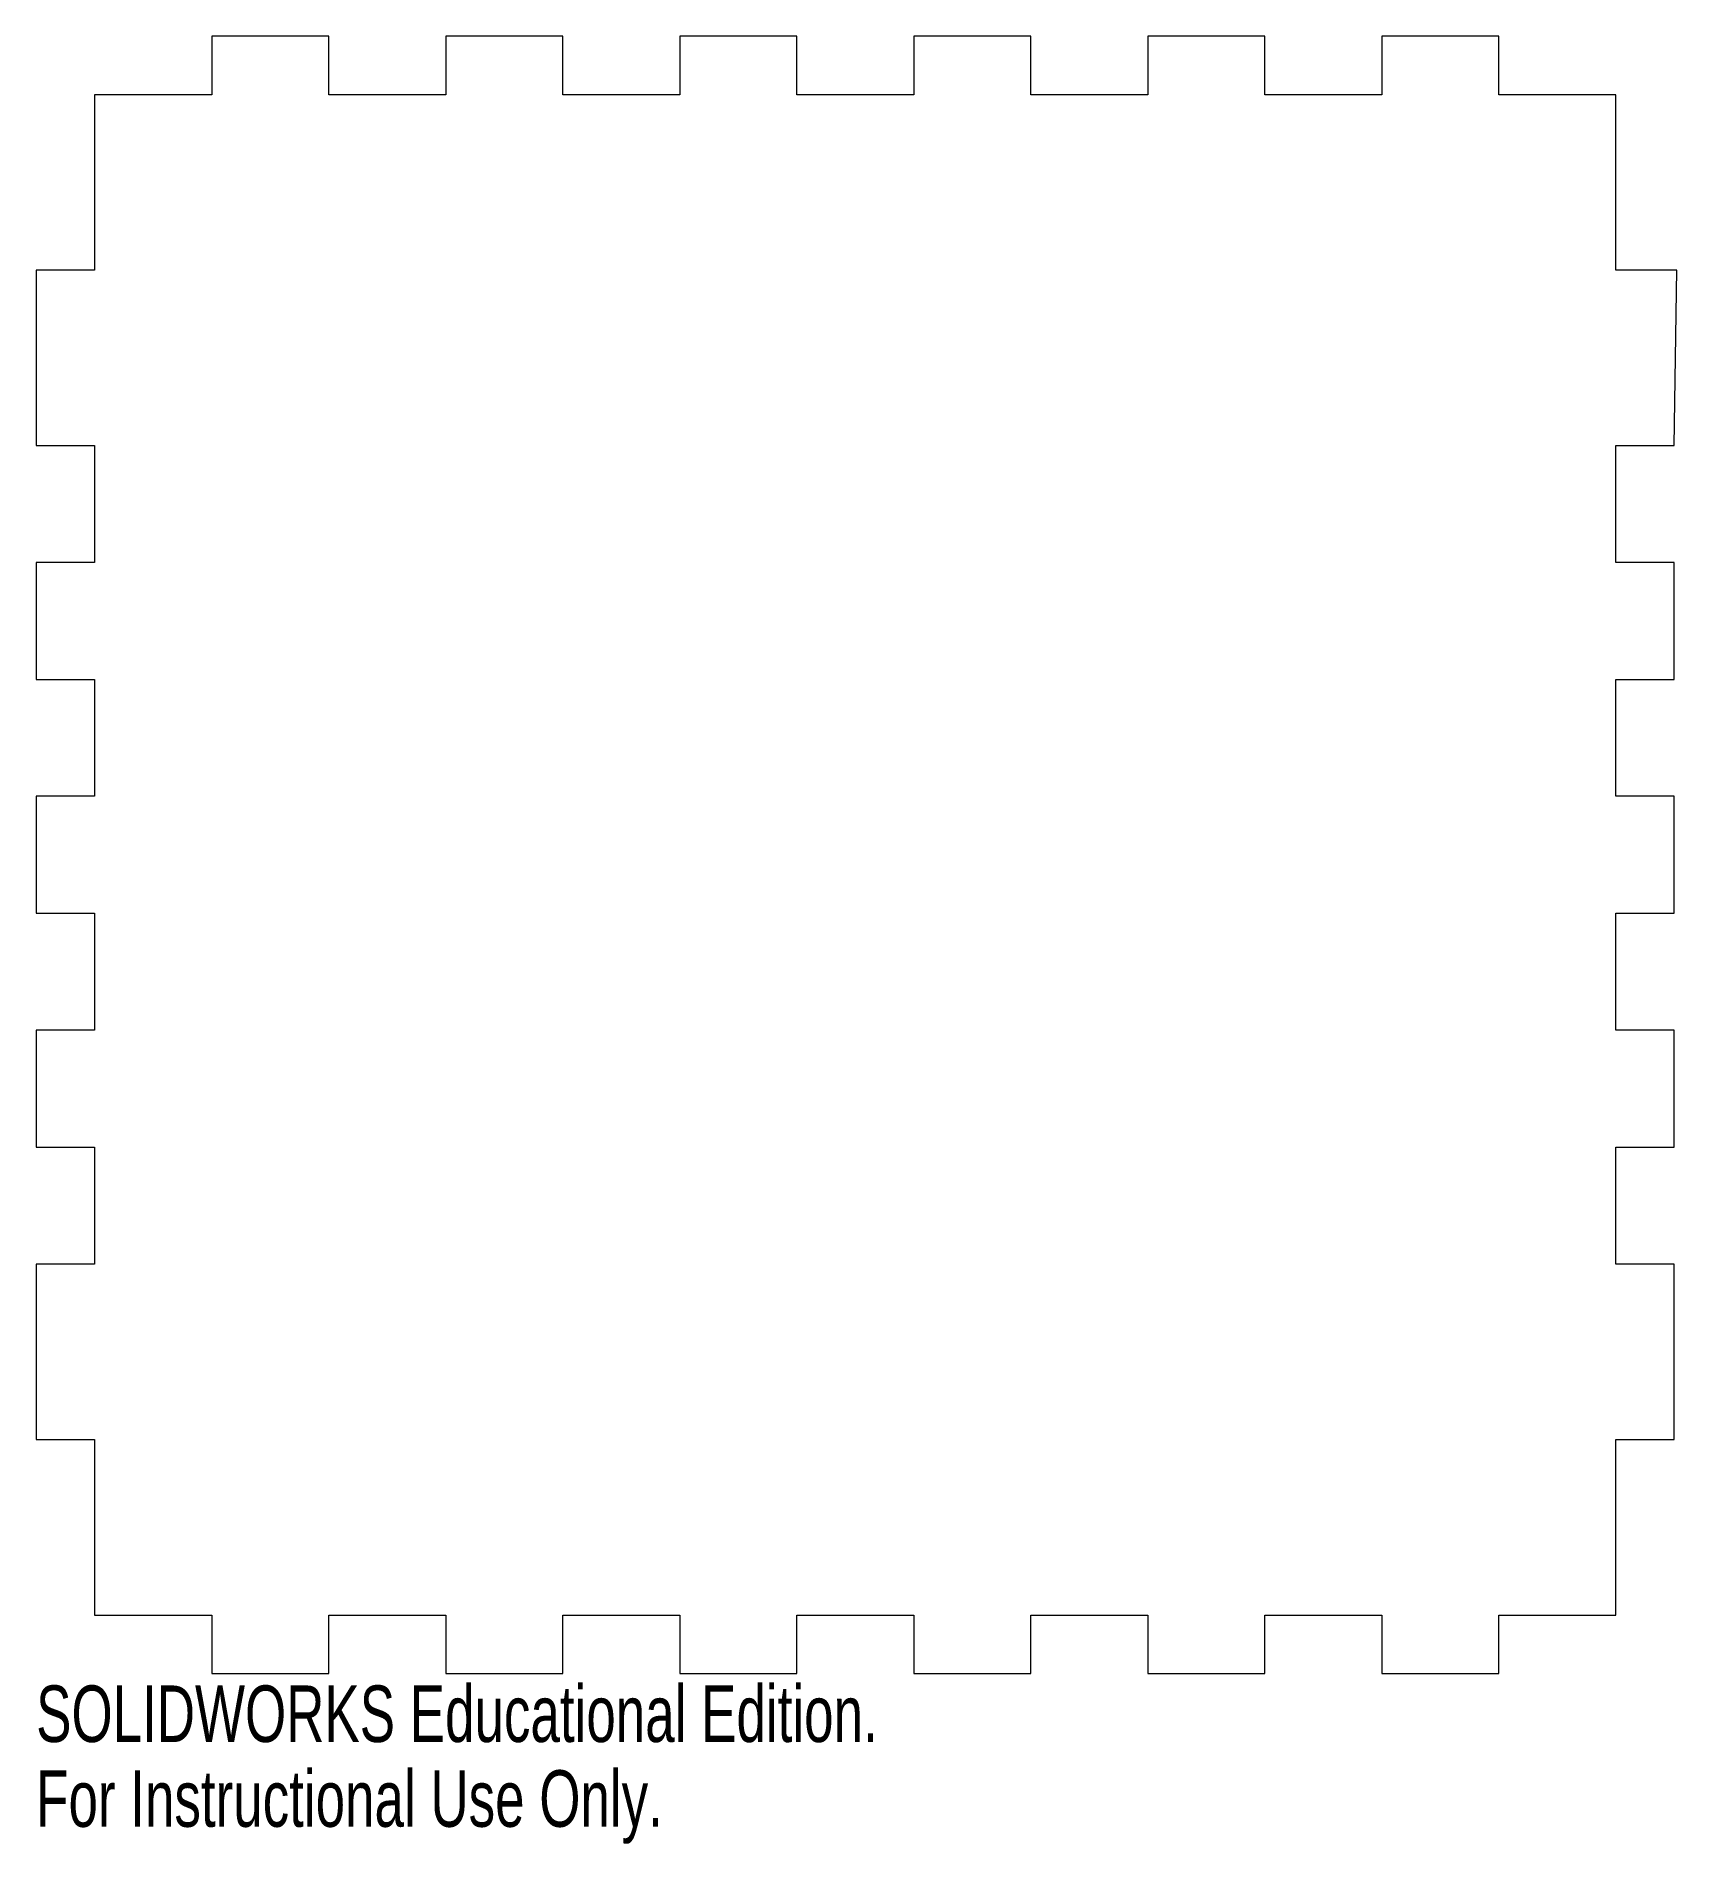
# Model space of a CAD drawing. Header units: millimetres. Extents: x -70 to 70, y -89 to 65.
import ezdxf

# ---------------------------------------------------------------- set-up
doc = ezdxf.new("R2010")
doc.units = ezdxf.units.MM
doc.styles.add('SLDTEXTSTYLE0', font='TXT', dxfattribs={"width": 0.7})

msp = doc.modelspace()

# ---------------------------------------------------------------- linework, layer by layer
at = {"color": 7, "linetype": 'Continuous', "lineweight": 15}
for p, q in [((-54.81, 65.12), (-54.81, 60.12)), ((-44.81, 65.12), (-54.81, 65.12)), ((-44.81, 60.12), (-44.81, 65.12)), ((-34.81, 65.12), (-34.81, 60.12)), ((-24.81, 65.12), (-34.81, 65.12)), ((-24.81, 60.12), (-24.81, 65.12)), ((-14.81, 65.12), (-14.81, 60.12)), ((-4.81, 65.12), (-14.81, 65.12)), ((-4.81, 60.12), (-4.81, 65.12)), ((5.19, 65.12), (5.19, 60.12)), ((15.19, 65.12), (5.19, 65.12)), ((15.19, 60.12), (15.19, 65.12)), ((25.19, 65.12), (25.19, 60.12)), ((35.19, 65.12), (25.19, 65.12)), ((35.19, 60.12), (35.19, 65.12)), ((45.19, 65.12), (45.19, 60.12)), ((55.19, 65.12), (45.19, 65.12)), ((55.19, 60.12), (55.19, 65.12)), ((-64.81, 60.12), (-64.81, 45.12)), ((-54.81, 60.12), (-64.81, 60.12)), ((-34.81, 60.12), (-44.81, 60.12)), ((-14.81, 60.12), (-24.81, 60.12)), ((5.19, 60.12), (-4.81, 60.12)), ((25.19, 60.12), (15.19, 60.12)), ((45.19, 60.12), (35.19, 60.12)), ((65.19, 60.12), (55.19, 60.12)), ((65.19, 45.12), (65.19, 60.12)), ((-69.81, 45.12), (-69.81, 30.12)), ((-64.81, 45.12), (-69.81, 45.12)), ((70.41, 45.12), (65.19, 45.12)), ((70.19, 30.13), (70.41, 45.12)), ((-69.81, 30.12), (-64.81, 30.13)), ((-64.81, 30.13), (-64.81, 20.13)), ((65.19, 30.13), (70.19, 30.13)), ((65.19, 20.13), (65.19, 30.13)), ((-69.81, 20.13), (-69.81, 10.13)), ((-64.81, 20.13), (-69.81, 20.13)), ((70.19, 20.13), (65.19, 20.13)), ((70.19, 10.13), (70.19, 20.13)), ((-69.81, 10.13), (-64.81, 10.13)), ((-64.81, 10.13), (-64.81, 0.13)), ((65.19, 10.13), (70.19, 10.13)), ((65.19, 0.13), (65.19, 10.13)), ((-69.81, 0.13), (-69.81, -9.87)), ((-64.81, 0.13), (-69.81, 0.13)), ((70.19, 0.13), (65.19, 0.13)), ((70.19, -9.87), (70.19, 0.13)), ((-69.81, -9.87), (-64.81, -9.87)), ((-64.81, -9.87), (-64.81, -19.87)), ((65.19, -9.87), (70.19, -9.87)), ((65.19, -19.87), (65.19, -9.87)), ((-69.81, -19.87), (-69.81, -29.87)), ((-64.81, -19.87), (-69.81, -19.87)), ((70.19, -19.87), (65.19, -19.87)), ((70.19, -29.87), (70.19, -19.87)), ((-69.81, -29.87), (-64.81, -29.87)), ((-64.81, -29.87), (-64.81, -39.87)), ((65.19, -29.87), (70.19, -29.87)), ((65.19, -39.87), (65.19, -29.87)), ((-69.81, -39.87), (-69.81, -54.87)), ((-64.81, -39.87), (-69.81, -39.87)), ((70.19, -39.87), (65.19, -39.87)), ((70.19, -54.87), (70.19, -39.87)), ((-69.81, -54.87), (-64.81, -54.87)), ((-64.81, -54.87), (-64.81, -69.87)), ((65.19, -54.87), (70.19, -54.87)), ((65.19, -69.87), (65.19, -54.87)), ((-64.81, -69.87), (-54.81, -69.87)), ((-54.81, -69.87), (-54.81, -74.87)), ((-44.81, -69.87), (-34.81, -69.87)), ((-44.81, -74.87), (-44.81, -69.87)), ((-34.81, -69.87), (-34.81, -74.87)), ((-24.81, -69.87), (-14.81, -69.87)), ((-24.81, -74.87), (-24.81, -69.87)), ((-14.81, -69.87), (-14.81, -74.87)), ((-4.81, -69.87), (5.19, -69.87)), ((-4.81, -74.87), (-4.81, -69.87)), ((5.19, -69.87), (5.19, -74.87)), ((15.19, -69.87), (25.19, -69.87)), ((15.19, -74.87), (15.19, -69.87)), ((25.19, -69.87), (25.19, -74.87)), ((35.19, -69.87), (45.19, -69.87)), ((35.19, -74.87), (35.19, -69.87)), ((45.19, -69.87), (45.19, -74.87)), ((55.19, -69.87), (65.19, -69.87)), ((55.19, -74.87), (55.19, -69.87)), ((-54.81, -74.87), (-44.81, -74.87)), ((-34.81, -74.87), (-24.81, -74.87)), ((-14.81, -74.87), (-4.81, -74.87)), ((5.19, -74.87), (15.19, -74.87)), ((25.19, -74.87), (35.19, -74.87)), ((45.19, -74.87), (55.19, -74.87))]:
    msp.add_line(p, q, dxfattribs=at)

# ---------------------------------------------------------------- texts
at = {"color": 7, "linetype": 'Continuous', "char_height": 4.8336, "attachment_point": 1, "style": 'SLDTEXTSTYLE0'}
for s, insert in [('SOLIDWORKS Educational Edition.', (-69.81, -75.89)), ('For Instructional Use Only.', (-69.81, -83.14))]:
    msp.add_mtext(s, dxfattribs=dict(at, insert=insert))

doc.saveas('drawing.dxf')
